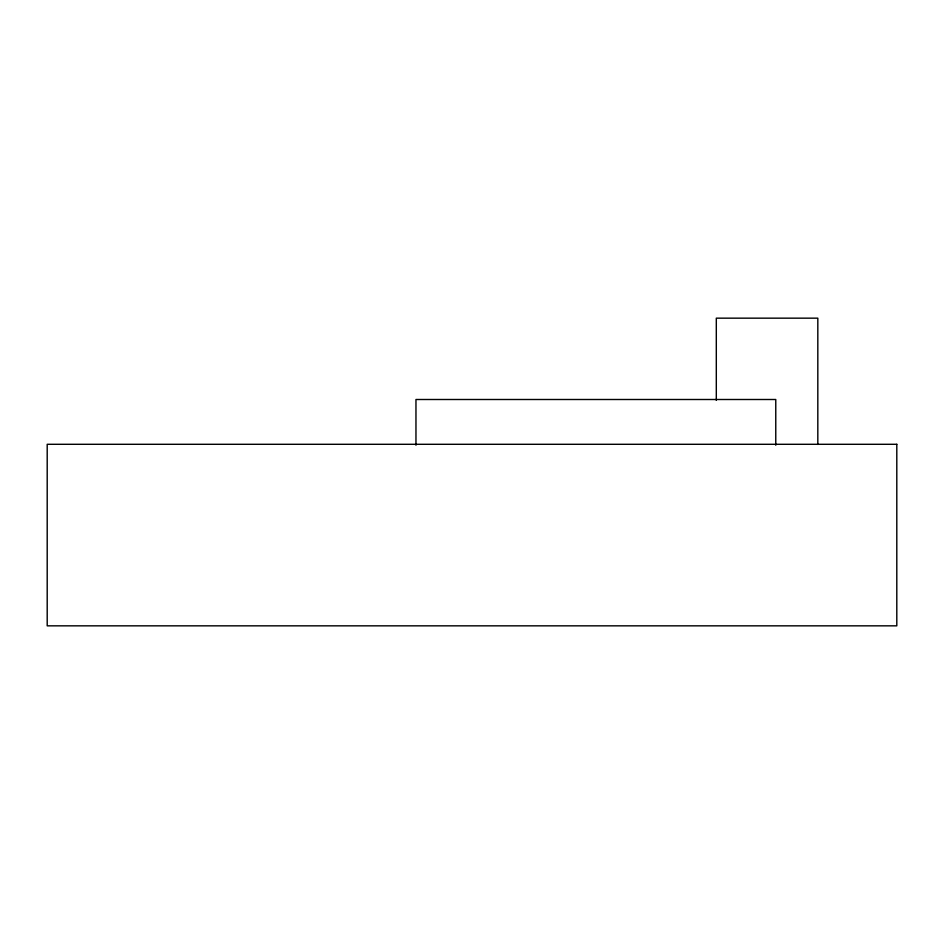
<?xml version="1.0" encoding="UTF-8"?>
<svg xmlns="http://www.w3.org/2000/svg" width="944" height="944" viewBox="0 0 944 944"><rect width="100%" height="100%" fill="white"/><g stroke="black" fill="none" stroke-linecap="round" stroke-linejoin="round"><path stroke-width="1.42" d="M817.823 444.435L817.823 318.163L716.307 318.163L716.307 400.386M775.767 445.226L775.767 399.501L415.962 399.501L415.962 445.226M896.8 444.294L47.2 444.294L47.2 625.837L896.8 625.837L896.8 444.294"/></g></svg>
